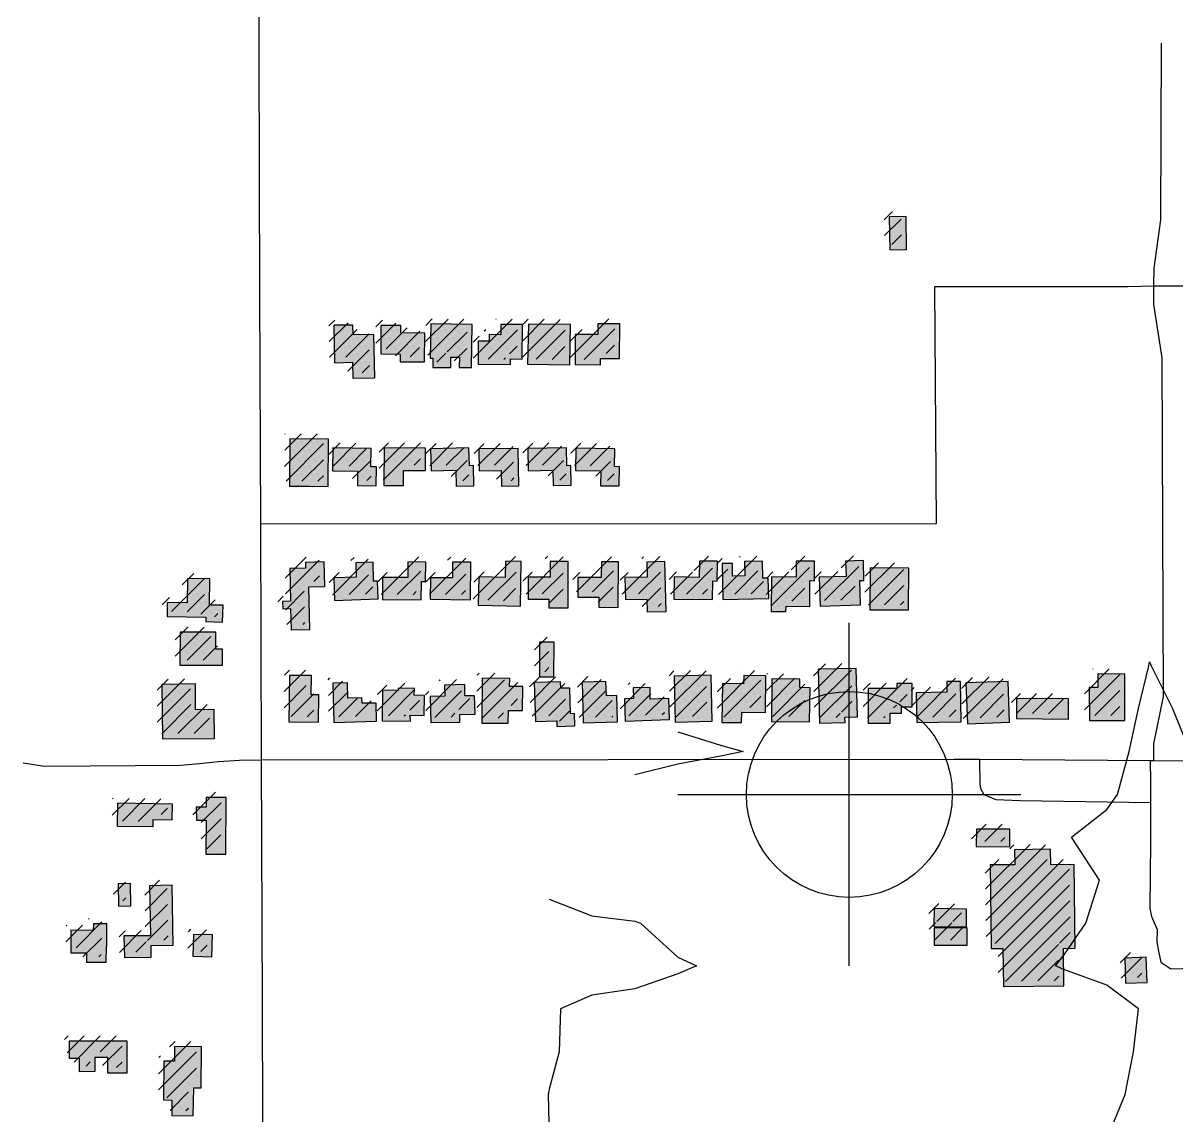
# Model space of a CAD drawing. Extents: x 6438959 to 7279357, y 1424492 to 2039161.
# Drawn here: x 6783679 to 6785293, y 1743933 to 1745462 of the extents above; entities that cross this region are included whole.
import ezdxf

# ---------------------------------------------------------------- set-up
doc = ezdxf.new("R2010")
doc.units = 21
for name, color, linetype in [('BUILDINGS', 9, 'Continuous'), ('CL_LOCAL', 4, 'Continuous'), ('CONTOUR_INDEX', 150, 'Continuous')]:
    doc.layers.add(name, color=color, linetype=linetype)

msp = doc.modelspace()

# ---------------------------------------------------------------- hatches: boundary and pattern name
at = {"layer": 'BUILDINGS_HATCH'}
for points in [[(6784914.2, 1745191.3), (6784890.5, 1745190.7), (6784891.5, 1745144.8), (6784914.9, 1745145)], [(6784248.7, 1744992.9), (6784252.5, 1744992.9), (6784252.3, 1744980.2), (6784277.5, 1744980), (6784277.6, 1744994.6), (6784289.6, 1744994.3), (6784289.2, 1744980.1), (6784306.5, 1744979.9), (6784307.4, 1745040.3), (6784249.4, 1745041)], [(6784451.6, 1745026.2), (6784451.4, 1744984), (6784486.8, 1744983.9), (6784486.8, 1744992.6), (6784513.4, 1744992.5), (6784513.9, 1745040.9), (6784483.2, 1745041), (6784483, 1745026.1)], [(6784169.9, 1745026.1), (6784140.9, 1745025.5), (6784140.5, 1745039.3), (6784113.8, 1745039.1), (6784114.9, 1744986.7), (6784140, 1744987.3), (6784140.2, 1744965.1), (6784171, 1744965.7)], [(6784179.5, 1744999.2), (6784206.7, 1744998.7), (6784206.8, 1744987.8), (6784240.5, 1744987.7), (6784241, 1745028.1), (6784207.4, 1745028.6), (6784207.6, 1745038.8), (6784179.7, 1745038.9)], [(6784360.9, 1744984), (6784361.1, 1744992), (6784377.2, 1744991.7), (6784377.7, 1745040.2), (6784347.6, 1745040.3), (6784347.4, 1745025.7), (6784331.3, 1745026), (6784331.1, 1745016.9), (6784315.8, 1745016.7), (6784315.5, 1744984.7)], [(6784384.9, 1744984.5), (6784443.8, 1744983.9), (6784444.8, 1745040), (6784385.9, 1745040.6)], [(6784106.4, 1744879.9), (6784052.2, 1744880.2), (6784051.8, 1744814), (6784079.4, 1744813.8), (6784079.4, 1744813.8), (6784106, 1744813.7)], [(6784166.2, 1744866.6), (6784112.6, 1744867.6), (6784112, 1744835.6), (6784147.1, 1744834.8), (6784147, 1744815.1), (6784173.1, 1744814.6), (6784173.4, 1744841.2), (6784165.8, 1744841.1)], [(6784242.1, 1744867.2), (6784184.1, 1744867.5), (6784183.9, 1744815), (6784211.4, 1744814.9), (6784211.3, 1744836), (6784242, 1744835.9)], [(6784302.7, 1744867.7), (6784249.1, 1744866.2), (6784249.9, 1744835.2), (6784284.5, 1744836.2), (6784285, 1744814), (6784309.6, 1744814.6), (6784309, 1744843), (6784303.5, 1744842.6)], [(6784317.3, 1744835.4), (6784347.8, 1744836), (6784348.2, 1744814.2), (6784372.5, 1744814.4), (6784371.5, 1744866.8), (6784316.8, 1744866)], [(6784439.2, 1744867.7), (6784385, 1744866.9), (6784385.5, 1744835.6), (6784420.1, 1744836.2), (6784420.6, 1744814.8), (6784445.7, 1744815.3), (6784445.2, 1744843), (6784439.7, 1744842.6)], [(6784487.2, 1744835.3), (6784487, 1744814.6), (6784512.8, 1744814.4), (6784513.2, 1744841), (6784506.5, 1744841.3), (6784506.8, 1744866.4), (6784452.4, 1744867.1), (6784452, 1744835.8)], [(6784079, 1744672.9), (6784101, 1744673.4), (6784100.1, 1744708), (6784074.4, 1744707.4), (6784074.4, 1744699.4), (6784052.5, 1744698.9), (6784053.4, 1744653), (6784042, 1744652.6), (6784042.4, 1744642.4), (6784053.2, 1744642.8), (6784054, 1744613), (6784080.4, 1744613.6)], [(6784169, 1744707.5), (6784144.7, 1744706.9), (6784145.1, 1744686.5), (6784113.8, 1744685.6), (6784114.6, 1744654.2), (6784175.8, 1744656.2), (6784175, 1744681), (6784169.5, 1744680.9)], [(6784242.5, 1744707.7), (6784217.3, 1744707.9), (6784217.2, 1744686), (6784182, 1744686.1), (6784182, 1744655.2), (6784236.2, 1744654.9), (6784236.3, 1744680.7), (6784242.1, 1744680.4)], [(6784305, 1744655.1), (6784305.4, 1744707.5), (6784280, 1744707.7), (6784279.6, 1744685.8), (6784249.1, 1744685.9), (6784248.8, 1744655.7)], [(6784316.7, 1744687.2), (6784315.9, 1744647.5), (6784374.8, 1744646.2), (6784376, 1744708.4), (6784354.1, 1744709), (6784353.7, 1744686.4)], [(6784385.6, 1744686.7), (6784385.5, 1744655.7), (6784414.5, 1744656), (6784414.6, 1744643.6), (6784441.6, 1744643.8), (6784441.6, 1744708.6), (6784416.4, 1744708.8), (6784416.3, 1744686.6)], [(6784455.3, 1744686.1), (6784454.9, 1744658.8), (6784484.5, 1744658.7), (6784484.6, 1744644.5), (6784511.6, 1744644.4), (6784511.9, 1744708.1), (6784488.2, 1744708.3), (6784487.8, 1744686)], [(6784520.9, 1744686), (6784521.7, 1744655.4), (6784551.6, 1744656), (6784552, 1744638.1), (6784578.7, 1744638.7), (6784576.9, 1744708.6), (6784551.8, 1744707.7), (6784552.2, 1744686.6)], [(6784589.4, 1744655.9), (6784643.6, 1744655.6), (6784643.9, 1744681.5), (6784650.1, 1744681.2), (6784650.5, 1744708.9), (6784625.3, 1744709), (6784624.9, 1744686.4), (6784589.7, 1744686.9)], [(6784656.9, 1744705.6), (6784657.9, 1744655.4), (6784722.1, 1744656.6), (6784721.2, 1744685.4), (6784713.9, 1744685.3), (6784713.4, 1744709), (6784688.2, 1744708.4), (6784688.7, 1744688.4), (6784671.7, 1744687.9), (6784671.6, 1744705.7)], [(6784725.4, 1744638.8), (6784746.2, 1744638.6), (6784746.5, 1744645.9), (6784779.6, 1744645.5), (6784779.8, 1744681.9), (6784786.3, 1744681.6), (6784786.4, 1744708.9), (6784760.6, 1744709), (6784760.5, 1744686.8), (6784725.9, 1744686.9)], [(6784854.6, 1744709.8), (6784829.7, 1744708.9), (6784830.5, 1744687.7), (6784792.7, 1744686.7), (6784793.9, 1744646.3), (6784850.4, 1744647.9), (6784849.5, 1744682.1), (6784855.4, 1744682.1)], [(6784864, 1744699.7), (6784863.6, 1744641), (6784917.8, 1744640.8), (6784918.2, 1744699.4)], [(6783939.8, 1744647.7), (6783940.4, 1744684.5), (6783909.1, 1744685), (6783908.5, 1744650.8), (6783880.9, 1744651.3), (6783880.8, 1744631.6), (6783935, 1744630.6), (6783934.7, 1744624.4), (6783958.2, 1744623.8), (6783958.9, 1744647.5)], [(6783958.2, 1744586), (6783948.8, 1744585.9), (6783948.9, 1744609.6), (6783899.1, 1744609.9), (6783898.6, 1744563.7), (6783958.1, 1744563.4)], [(6784401.4, 1744547.3), (6784421.6, 1744547.1), (6784421.8, 1744595.6), (6784401.5, 1744595.8)], [(6784844.4, 1744559), (6784791.4, 1744557.8), (6784793.2, 1744482.4), (6784828.9, 1744483.5), (6784828.8, 1744490.7), (6784846.1, 1744491.2)], [(6784092.9, 1744521.9), (6784082, 1744521.8), (6784082.4, 1744549.1), (6784051.6, 1744549.2), (6784051, 1744484.4), (6784092.6, 1744484)], [(6784378, 1744533.7), (6784359.6, 1744533.9), (6784359.8, 1744544.8), (6784321.1, 1744545.2), (6784320.7, 1744482.6), (6784357.9, 1744482.2), (6784358.1, 1744500), (6784377.7, 1744500.2)], [(6784462.8, 1744483), (6784510.8, 1744484.1), (6784509.6, 1744520.9), (6784495, 1744520.4), (6784494.5, 1744540.8), (6784461.2, 1744539.8)], [(6784643.2, 1744485.2), (6784641.5, 1744549.7), (6784589.7, 1744548.1), (6784591.4, 1744483.7)], [(6784687, 1744537.3), (6784657.4, 1744537.8), (6784656.7, 1744483.5), (6784684.2, 1744483.4), (6784684.4, 1744497.6), (6784717.8, 1744497.1), (6784718.2, 1744548.8), (6784687.2, 1744549.3)], [(6784726.5, 1744544.5), (6784725.8, 1744484.8), (6784779.1, 1744484.1), (6784779.9, 1744531.8), (6784765.8, 1744532.1), (6784765.7, 1744544.1)], [(6784991.5, 1744484.4), (6784990.4, 1744540.8), (6784971.4, 1744540.7), (6784971.5, 1744525.8), (6784928.4, 1744525), (6784929.1, 1744483.2)], [(6784998, 1744538.7), (6785000, 1744481.6), (6785058.8, 1744483.9), (6785056.9, 1744540.7)], [(6785170.6, 1744532.1), (6785170.7, 1744486.2), (6785220.2, 1744485.9), (6785220.2, 1744551.1), (6785182.5, 1744551.2), (6785182.6, 1744532.2)], [(6783874, 1744460.4), (6783946.9, 1744461), (6783946.6, 1744501.4), (6783920.5, 1744501.2), (6783920.2, 1744537.2), (6783873.4, 1744536.5)], [(6784173.4, 1744485), (6784172.9, 1744510.5), (6784153.3, 1744510.4), (6784152.9, 1744518), (6784133.3, 1744517.5), (6784132.8, 1744538.6), (6784112.6, 1744538.4), (6784113.7, 1744483.5)], [(6784181.8, 1744528.4), (6784181.3, 1744485.8), (6784220.9, 1744485.4), (6784220.8, 1744493.4), (6784240.4, 1744493.2), (6784240.8, 1744521.3), (6784226.4, 1744521.5), (6784226.6, 1744531), (6784203.8, 1744531.2), (6784203.8, 1744528.3)], [(6784290.3, 1744483.8), (6784290.2, 1744494.4), (6784311.3, 1744494.9), (6784310.8, 1744520.8), (6784297, 1744520.6), (6784296.9, 1744536.3), (6784268.5, 1744535.7), (6784268.9, 1744520), (6784248.7, 1744519.5), (6784249.6, 1744483.1)], [(6784431, 1744540.3), (6784394.1, 1744539.3), (6784395.7, 1744484.7), (6784425.6, 1744485.6), (6784425.9, 1744477.6), (6784451.1, 1744478.6), (6784450.4, 1744495.7), (6784445.1, 1744495.6), (6784444, 1744531.3), (6784431.4, 1744531.2)], [(6784556.1, 1744532.2), (6784532.4, 1744531.7), (6784533.1, 1744516.7), (6784520.5, 1744516.3), (6784521.4, 1744485), (6784583.4, 1744487.3), (6784582.6, 1744516.8), (6784556.5, 1744515.8)], [(6784861.3, 1744531.1), (6784861.1, 1744482.3), (6784891.9, 1744482.5), (6784891.8, 1744496.3), (6784907.9, 1744496.5), (6784907.8, 1744505.2), (6784922.7, 1744505.3), (6784922.8, 1744537.7), (6784901.4, 1744537.9), (6784901.4, 1744531)], [(6785141.7, 1744516.6), (6785068.8, 1744516.7), (6785068.7, 1744488.7), (6785141.7, 1744488.2)], [(6783811.2, 1744370.3), (6783810.8, 1744338.3), (6783860.9, 1744337.6), (6783861.1, 1744347.8), (6783887.8, 1744347.3), (6783888.2, 1744369.1)], [(6783935, 1744299.2), (6783962.9, 1744299.1), (6783963.1, 1744378.5), (6783935.3, 1744378.6), (6783935.4, 1744364.8), (6783921.3, 1744364.7), (6783921.5, 1744346.8), (6783935.2, 1744346.9)], [(6785059.5, 1744333.9), (6785012.6, 1744334.2), (6785012.5, 1744309.8), (6785059.4, 1744309.5)], [(6785135.1, 1744114.9), (6785134.3, 1744167.3), (6785151, 1744167.5), (6785149.5, 1744284.7), (6785116.7, 1744284.4), (6785116.2, 1744305.9), (6785066.1, 1744305.1), (6785066.3, 1744284.4), (6785031.7, 1744284.1), (6785033.3, 1744166.9), (6785049.7, 1744167), (6785050.4, 1744113.9)], [(6783829.3, 1744258), (6783812.1, 1744257.4), (6783812.6, 1744226.5), (6783829.9, 1744226.6)], [(6783887.6, 1744255.5), (6783856, 1744254.9), (6783857.2, 1744185), (6783820.3, 1744184.7), (6783820.8, 1744154.5), (6783858.3, 1744154.8), (6783858.2, 1744171.2), (6783888.9, 1744171.8)], [(6784998.8, 1744197.5), (6784998.9, 1744222.3), (6784953.5, 1744223), (6784953.1, 1744197.9)], [(6783745.8, 1744161.1), (6783768, 1744161), (6783767.8, 1744148.2), (6783795.4, 1744148.1), (6783795.8, 1744169.6), (6783796.1, 1744169.6), (6783796.4, 1744201.6), (6783777.7, 1744201.8), (6783777.4, 1744192.4), (6783746.1, 1744192.8)], [(6783917.5, 1744186.9), (6783916.6, 1744156.3), (6783943.2, 1744155.5), (6783944.2, 1744186.1)], [(6784999.9, 1744171.7), (6784999.7, 1744196.1), (6784953.4, 1744195.7), (6784953.6, 1744171.7)], [(6785250.1, 1744154.8), (6785220.3, 1744153.8), (6785221.4, 1744118.5), (6785251.3, 1744119.5)], [(6783824.7, 1744037.6), (6783743.8, 1744037.7), (6783743.7, 1744013.7), (6783757.5, 1744013.8), (6783757.4, 1743995.2), (6783779.9, 1743995.4), (6783780.1, 1744015), (6783797.3, 1744015.2), (6783797.2, 1743993.3), (6783824.8, 1743993.2)], [(6783875.9, 1744009.6), (6783875.4, 1743955.4), (6783887.2, 1743955.1), (6783887, 1743933.3), (6783917.2, 1743933.1), (6783917.8, 1743972.1), (6783928.3, 1743972.2), (6783928.7, 1744029.7), (6783890.9, 1744030.1), (6783890.8, 1744009.4)]]:
    msp.add_hatch(color=251, dxfattribs=at).paths.add_polyline_path(points)
at = {"layer": 'BUILDINGS_SHADOW'}
h = msp.add_hatch(dxfattribs=at)
h.set_pattern_fill('ANSI31', scale=5)
h.paths.add_polyline_path([(6784907.3, 1745198.5), (6784883.6, 1745197.9), (6784884.5, 1745152), (6784908, 1745152.2)])
h = msp.add_hatch(dxfattribs=at)
h.set_pattern_fill('ANSI31', scale=5)
h.paths.add_polyline_path([(6784162.9, 1745033.3), (6784134, 1745032.7), (6784133.6, 1745046.5), (6784106.9, 1745046.3), (6784107.9, 1744993.9), (6784133.1, 1744994.5), (6784133.3, 1744972.2), (6784164, 1744972.9)])
h = msp.add_hatch(dxfattribs=at)
h.set_pattern_fill('ANSI31', scale=5)
h.paths.add_polyline_path([(6784172.5, 1745006.4), (6784199.8, 1745005.9), (6784199.9, 1744995), (6784233.6, 1744994.9), (6784234.1, 1745035.3), (6784200.4, 1745035.8), (6784200.6, 1745046), (6784172.8, 1745046.1)])
h = msp.add_hatch(dxfattribs=at)
h.set_pattern_fill('ANSI31', scale=5)
h.paths.add_polyline_path([(6784241.7, 1745000.1), (6784245.5, 1745000.1), (6784245.3, 1744987.4), (6784270.5, 1744987.2), (6784270.7, 1745001.8), (6784282.7, 1745001.5), (6784282.2, 1744987.3), (6784299.5, 1744987.1), (6784300.5, 1745047.5), (6784242.5, 1745048.1)])
h = msp.add_hatch(dxfattribs=at)
h.set_pattern_fill('ANSI31', scale=5)
h.paths.add_polyline_path([(6784354, 1744991.2), (6784354.2, 1744999.2), (6784370.3, 1744998.9), (6784370.8, 1745047.4), (6784340.6, 1745047.5), (6784340.4, 1745032.9), (6784324.3, 1745033.2), (6784324.1, 1745024), (6784308.9, 1745023.9), (6784308.6, 1744991.9)])
h = msp.add_hatch(dxfattribs=at)
h.set_pattern_fill('ANSI31', scale=5)
h.paths.add_polyline_path([(6784378, 1744991.7), (6784436.8, 1744991.1), (6784437.9, 1745047.2), (6784379, 1745047.8)])
h = msp.add_hatch(dxfattribs=at)
h.set_pattern_fill('ANSI31', scale=5)
h.paths.add_polyline_path([(6784444.7, 1745033.4), (6784444.5, 1744991.2), (6784479.9, 1744991.1), (6784479.8, 1744999.8), (6784506.5, 1744999.7), (6784507, 1745048.1), (6784476.2, 1745048.2), (6784476, 1745033.3)])
h = msp.add_hatch(dxfattribs=at)
h.set_pattern_fill('ANSI31', scale=5)
h.paths.add_polyline_path([(6784099.4, 1744887.1), (6784045.2, 1744887.4), (6784044.9, 1744821.1), (6784072.4, 1744821), (6784072.4, 1744821), (6784099.1, 1744820.9)])
h = msp.add_hatch(dxfattribs=at)
h.set_pattern_fill('ANSI31', scale=5)
h.paths.add_polyline_path([(6784159.3, 1744873.8), (6784105.7, 1744874.8), (6784105, 1744842.8), (6784140.2, 1744841.9), (6784140.1, 1744822.3), (6784166.1, 1744821.8), (6784166.5, 1744848.4), (6784158.9, 1744848.3)])
h = msp.add_hatch(dxfattribs=at)
h.set_pattern_fill('ANSI31', scale=5)
h.paths.add_polyline_path([(6784235.1, 1744874.4), (6784177.1, 1744874.7), (6784177, 1744822.2), (6784204.5, 1744822.1), (6784204.3, 1744843.2), (6784235.1, 1744843.1)])
h = msp.add_hatch(dxfattribs=at)
h.set_pattern_fill('ANSI31', scale=5)
h.paths.add_polyline_path([(6784295.7, 1744874.9), (6784242.2, 1744873.4), (6784243, 1744842.4), (6784277.5, 1744843.4), (6784278, 1744821.2), (6784302.6, 1744821.8), (6784302.1, 1744850.2), (6784296.5, 1744849.8)])
h = msp.add_hatch(dxfattribs=at)
h.set_pattern_fill('ANSI31', scale=5)
h.paths.add_polyline_path([(6784310.4, 1744842.6), (6784340.8, 1744843.2), (6784341.3, 1744821.4), (6784365.6, 1744821.6), (6784364.6, 1744874), (6784309.8, 1744873.2)])
h = msp.add_hatch(dxfattribs=at)
h.set_pattern_fill('ANSI31', scale=5)
h.paths.add_polyline_path([(6784432.2, 1744874.9), (6784378, 1744874.1), (6784378.6, 1744842.8), (6784413.1, 1744843.4), (6784413.6, 1744822), (6784438.8, 1744822.5), (6784438.3, 1744850.2), (6784432.7, 1744849.8)])
h = msp.add_hatch(dxfattribs=at)
h.set_pattern_fill('ANSI31', scale=5)
h.paths.add_polyline_path([(6784480.2, 1744842.5), (6784480.1, 1744821.8), (6784505.9, 1744821.6), (6784506.2, 1744848.2), (6784499.5, 1744848.5), (6784499.9, 1744873.6), (6784445.4, 1744874.3), (6784445.1, 1744843)])
h = msp.add_hatch(dxfattribs=at)
h.set_pattern_fill('ANSI31', scale=5)
h.paths.add_polyline_path([(6784072.1, 1744680.1), (6784094.1, 1744680.6), (6784093.2, 1744715.2), (6784067.4, 1744714.6), (6784067.5, 1744706.6), (6784045.5, 1744706.1), (6784046.5, 1744660.2), (6784035.1, 1744659.8), (6784035.4, 1744649.6), (6784046.3, 1744650), (6784047.1, 1744620.2), (6784073.5, 1744620.7)])
h = msp.add_hatch(dxfattribs=at)
h.set_pattern_fill('ANSI31', scale=5)
h.paths.add_polyline_path([(6784162, 1744714.7), (6784137.7, 1744714.1), (6784138.2, 1744693.7), (6784106.8, 1744692.8), (6784107.7, 1744661.4), (6784168.9, 1744663.4), (6784168.1, 1744688.2), (6784162.5, 1744688.1)])
h = msp.add_hatch(dxfattribs=at)
h.set_pattern_fill('ANSI31', scale=5)
h.paths.add_polyline_path([(6784235.5, 1744714.9), (6784210.3, 1744715.1), (6784210.2, 1744693.2), (6784175.1, 1744693.3), (6784175, 1744662.4), (6784229.2, 1744662.1), (6784229.3, 1744687.9), (6784235.2, 1744687.6)])
h = msp.add_hatch(dxfattribs=at)
h.set_pattern_fill('ANSI31', scale=5)
h.paths.add_polyline_path([(6784298.1, 1744662.3), (6784298.5, 1744714.7), (6784273, 1744714.9), (6784272.6, 1744693), (6784242.2, 1744693.1), (6784241.8, 1744662.9)])
h = msp.add_hatch(dxfattribs=at)
h.set_pattern_fill('ANSI31', scale=5)
h.paths.add_polyline_path([(6784309.8, 1744694.4), (6784308.9, 1744654.7), (6784367.8, 1744653.4), (6784369.1, 1744715.6), (6784347.1, 1744716.2), (6784346.7, 1744693.6)])
h = msp.add_hatch(dxfattribs=at)
h.set_pattern_fill('ANSI31', scale=5)
h.paths.add_polyline_path([(6784378.6, 1744693.9), (6784378.6, 1744662.9), (6784407.6, 1744663.2), (6784407.7, 1744650.8), (6784434.6, 1744651), (6784434.7, 1744715.8), (6784409.5, 1744716), (6784409.4, 1744693.8)])
h = msp.add_hatch(dxfattribs=at)
h.set_pattern_fill('ANSI31', scale=5)
h.paths.add_polyline_path([(6784448.3, 1744693.3), (6784448, 1744666), (6784477.6, 1744665.9), (6784477.7, 1744651.7), (6784504.6, 1744651.6), (6784505, 1744715.3), (6784481.3, 1744715.5), (6784480.9, 1744693.2)])
h = msp.add_hatch(dxfattribs=at)
h.set_pattern_fill('ANSI31', scale=5)
h.paths.add_polyline_path([(6784514, 1744693.1), (6784514.8, 1744662.6), (6784544.7, 1744663.2), (6784545.1, 1744645.3), (6784571.7, 1744645.9), (6784570, 1744715.8), (6784544.8, 1744714.9), (6784545.3, 1744693.8)])
h = msp.add_hatch(dxfattribs=at)
h.set_pattern_fill('ANSI31', scale=5)
h.paths.add_polyline_path([(6784582.4, 1744663.1), (6784636.6, 1744662.8), (6784637, 1744688.7), (6784643.2, 1744688.4), (6784643.5, 1744716), (6784618.3, 1744716.2), (6784617.9, 1744693.6), (6784582.8, 1744694.1)])
h = msp.add_hatch(dxfattribs=at)
h.set_pattern_fill('ANSI31', scale=5)
h.paths.add_polyline_path([(6784650, 1744712.8), (6784651, 1744662.6), (6784715.1, 1744663.8), (6784714.3, 1744692.6), (6784707, 1744692.5), (6784706.5, 1744716.2), (6784681.3, 1744715.6), (6784681.8, 1744695.6), (6784664.8, 1744695.1), (6784664.6, 1744712.9)])
h = msp.add_hatch(dxfattribs=at)
h.set_pattern_fill('ANSI31', scale=5)
h.paths.add_polyline_path([(6784718.5, 1744646), (6784739.3, 1744645.8), (6784739.5, 1744653.1), (6784772.6, 1744652.6), (6784772.9, 1744689.1), (6784779.3, 1744688.8), (6784779.4, 1744716.1), (6784753.6, 1744716.2), (6784753.5, 1744694), (6784719, 1744694.1)])
h = msp.add_hatch(dxfattribs=at)
h.set_pattern_fill('ANSI31', scale=5)
h.paths.add_polyline_path([(6784847.6, 1744717), (6784822.8, 1744716), (6784823.5, 1744694.9), (6784785.7, 1744693.9), (6784787, 1744653.5), (6784843.5, 1744655), (6784842.6, 1744689.3), (6784848.5, 1744689.3)])
h = msp.add_hatch(dxfattribs=at)
h.set_pattern_fill('ANSI31', scale=5)
h.paths.add_polyline_path([(6784857.1, 1744706.9), (6784856.7, 1744648.2), (6784910.9, 1744647.9), (6784911.3, 1744706.6)])
h = msp.add_hatch(dxfattribs=at)
h.set_pattern_fill('ANSI31', scale=5)
h.paths.add_polyline_path([(6783932.9, 1744654.9), (6783933.5, 1744691.7), (6783902.1, 1744692.2), (6783901.5, 1744658), (6783874, 1744658.5), (6783873.8, 1744638.8), (6783928, 1744637.8), (6783927.8, 1744631.6), (6783951.2, 1744631), (6783951.9, 1744654.7)])
h = msp.add_hatch(dxfattribs=at)
h.set_pattern_fill('ANSI31', scale=5)
h.paths.add_polyline_path([(6783951.2, 1744593.2), (6783941.9, 1744593.1), (6783942, 1744616.8), (6783892.2, 1744617.1), (6783891.7, 1744570.8), (6783951.1, 1744570.6)])
h = msp.add_hatch(dxfattribs=at)
h.set_pattern_fill('ANSI31', scale=5)
h.paths.add_polyline_path([(6784394.4, 1744554.5), (6784414.6, 1744554.3), (6784414.8, 1744602.8), (6784394.6, 1744603)])
h = msp.add_hatch(dxfattribs=at)
h.set_pattern_fill('ANSI31', scale=5)
h.paths.add_polyline_path([(6784636.3, 1744492.4), (6784634.6, 1744556.9), (6784582.7, 1744555.3), (6784584.4, 1744490.9)])
h = msp.add_hatch(dxfattribs=at)
h.set_pattern_fill('ANSI31', scale=5)
h.paths.add_polyline_path([(6784837.5, 1744566.2), (6784784.5, 1744565), (6784786.2, 1744489.6), (6784822, 1744490.7), (6784821.9, 1744497.9), (6784839.2, 1744498.4)])
h = msp.add_hatch(dxfattribs=at)
h.set_pattern_fill('ANSI31', scale=5)
h.paths.add_polyline_path([(6785163.7, 1744539.3), (6785163.7, 1744493.4), (6785213.2, 1744493.1), (6785213.3, 1744558.3), (6785175.5, 1744558.3), (6785175.7, 1744539.4)])
h = msp.add_hatch(dxfattribs=at)
h.set_pattern_fill('ANSI31', scale=5)
h.paths.add_polyline_path([(6783867, 1744467.6), (6783940, 1744468.2), (6783939.6, 1744508.6), (6783913.6, 1744508.4), (6783913.3, 1744544.4), (6783866.4, 1744543.7)])
h = msp.add_hatch(dxfattribs=at)
h.set_pattern_fill('ANSI31', scale=5)
h.paths.add_polyline_path([(6784085.9, 1744529.1), (6784075.1, 1744529), (6784075.4, 1744556.3), (6784044.7, 1744556.4), (6784044, 1744491.6), (6784085.6, 1744491.2)])
h = msp.add_hatch(dxfattribs=at)
h.set_pattern_fill('ANSI31', scale=5)
h.paths.add_polyline_path([(6784166.5, 1744492.2), (6784166, 1744517.7), (6784146.3, 1744517.6), (6784146, 1744525.2), (6784126.4, 1744524.7), (6784125.9, 1744545.8), (6784105.7, 1744545.6), (6784106.7, 1744490.7)])
h = msp.add_hatch(dxfattribs=at)
h.set_pattern_fill('ANSI31', scale=5)
h.paths.add_polyline_path([(6784283.3, 1744491), (6784283.2, 1744501.6), (6784304.3, 1744502.1), (6784303.8, 1744527.9), (6784290.1, 1744527.8), (6784289.9, 1744543.5), (6784261.5, 1744542.9), (6784262, 1744527.2), (6784241.7, 1744526.7), (6784242.6, 1744490.3)])
h = msp.add_hatch(dxfattribs=at)
h.set_pattern_fill('ANSI31', scale=5)
h.paths.add_polyline_path([(6784371.1, 1744540.9), (6784352.6, 1744541.1), (6784352.8, 1744552), (6784314.2, 1744552.4), (6784313.8, 1744489.8), (6784351, 1744489.4), (6784351.2, 1744507.2), (6784370.8, 1744507.4)])
h = msp.add_hatch(dxfattribs=at)
h.set_pattern_fill('ANSI31', scale=5)
h.paths.add_polyline_path([(6784424, 1744547.5), (6784387.2, 1744546.5), (6784388.8, 1744491.9), (6784418.6, 1744492.8), (6784419, 1744484.8), (6784444.2, 1744485.8), (6784443.4, 1744502.9), (6784438.2, 1744502.8), (6784437, 1744538.5), (6784424.4, 1744538.4)])
h = msp.add_hatch(dxfattribs=at)
h.set_pattern_fill('ANSI31', scale=5)
h.paths.add_polyline_path([(6784455.9, 1744490.2), (6784503.9, 1744491.3), (6784502.7, 1744528.1), (6784488.1, 1744527.6), (6784487.6, 1744548), (6784454.2, 1744547)])
h = msp.add_hatch(dxfattribs=at)
h.set_pattern_fill('ANSI31', scale=5)
h.paths.add_polyline_path([(6784680.1, 1744544.5), (6784650.5, 1744545), (6784649.7, 1744490.7), (6784677.3, 1744490.6), (6784677.5, 1744504.8), (6784710.8, 1744504.3), (6784711.3, 1744556), (6784680.3, 1744556.5)])
h = msp.add_hatch(dxfattribs=at)
h.set_pattern_fill('ANSI31', scale=5)
h.paths.add_polyline_path([(6784719.5, 1744551.7), (6784718.9, 1744492), (6784772.2, 1744491.3), (6784772.9, 1744539), (6784758.9, 1744539.3), (6784758.8, 1744551.3)])
h = msp.add_hatch(dxfattribs=at)
h.set_pattern_fill('ANSI31', scale=5)
h.paths.add_polyline_path([(6784854.4, 1744538.3), (6784854.2, 1744489.5), (6784884.9, 1744489.7), (6784884.8, 1744503.5), (6784900.9, 1744503.7), (6784900.9, 1744512.4), (6784915.8, 1744512.5), (6784915.8, 1744544.9), (6784894.4, 1744545.1), (6784894.5, 1744538.2)])
h = msp.add_hatch(dxfattribs=at)
h.set_pattern_fill('ANSI31', scale=5)
h.paths.add_polyline_path([(6784984.5, 1744491.6), (6784983.5, 1744548), (6784964.4, 1744547.9), (6784964.5, 1744533), (6784921.5, 1744532.2), (6784922.1, 1744490.4)])
h = msp.add_hatch(dxfattribs=at)
h.set_pattern_fill('ANSI31', scale=5)
h.paths.add_polyline_path([(6784991.1, 1744545.9), (6784993, 1744488.8), (6785051.9, 1744491.1), (6785049.9, 1744547.9)])
h = msp.add_hatch(dxfattribs=at)
h.set_pattern_fill('ANSI31', scale=5)
h.paths.add_polyline_path([(6784174.9, 1744535.6), (6784174.4, 1744493), (6784213.9, 1744492.6), (6784213.8, 1744500.6), (6784233.5, 1744500.4), (6784233.8, 1744528.5), (6784219.5, 1744528.7), (6784219.7, 1744538.2), (6784196.8, 1744538.4), (6784196.9, 1744535.5)])
h = msp.add_hatch(dxfattribs=at)
h.set_pattern_fill('ANSI31', scale=5)
h.paths.add_polyline_path([(6784549.2, 1744539.4), (6784525.5, 1744538.9), (6784526.2, 1744523.9), (6784513.6, 1744523.5), (6784514.4, 1744492.2), (6784576.5, 1744494.5), (6784575.7, 1744524), (6784549.6, 1744523)])
h = msp.add_hatch(dxfattribs=at)
h.set_pattern_fill('ANSI31', scale=5)
h.paths.add_polyline_path([(6785134.8, 1744523.8), (6785061.9, 1744523.9), (6785061.8, 1744495.9), (6785134.7, 1744495.4)])
h = msp.add_hatch(dxfattribs=at)
h.set_pattern_fill('ANSI31', scale=5)
h.paths.add_polyline_path([(6783928.1, 1744306.4), (6783955.9, 1744306.3), (6783956.2, 1744385.7), (6783928.3, 1744385.8), (6783928.4, 1744372), (6783914.4, 1744371.9), (6783914.5, 1744354), (6783928.3, 1744354.1)])
h = msp.add_hatch(dxfattribs=at)
h.set_pattern_fill('ANSI31', scale=5)
h.paths.add_polyline_path([(6783804.2, 1744377.5), (6783803.9, 1744345.5), (6783854, 1744344.8), (6783854.2, 1744355), (6783880.8, 1744354.5), (6783881.2, 1744376.3)])
h = msp.add_hatch(dxfattribs=at)
h.set_pattern_fill('ANSI31', scale=5)
h.paths.add_polyline_path([(6785052.5, 1744341.1), (6785005.6, 1744341.4), (6785005.6, 1744317), (6785052.4, 1744316.7)])
h = msp.add_hatch(dxfattribs=at)
h.set_pattern_fill('ANSI31', scale=5)
h.paths.add_polyline_path([(6785128.1, 1744122.1), (6785127.4, 1744174.5), (6785144.1, 1744174.7), (6785142.5, 1744291.9), (6785109.7, 1744291.6), (6785109.3, 1744313.1), (6785059.2, 1744312.3), (6785059.4, 1744291.6), (6785024.8, 1744291.3), (6785026.3, 1744174.1), (6785042.7, 1744174.2), (6785043.5, 1744121)])
h = msp.add_hatch(dxfattribs=at)
h.set_pattern_fill('ANSI31', scale=5)
h.paths.add_polyline_path([(6783822.4, 1744265.1), (6783805.1, 1744264.6), (6783805.7, 1744233.7), (6783822.9, 1744233.8)])
h = msp.add_hatch(dxfattribs=at)
h.set_pattern_fill('ANSI31', scale=5)
h.paths.add_polyline_path([(6783880.7, 1744262.7), (6783849.1, 1744262.1), (6783850.2, 1744192.2), (6783813.3, 1744191.9), (6783813.9, 1744161.7), (6783851.4, 1744162), (6783851.2, 1744178.4), (6783882, 1744179)])
h = msp.add_hatch(dxfattribs=at)
h.set_pattern_fill('ANSI31', scale=5)
h.paths.add_polyline_path([(6784991.8, 1744204.7), (6784991.9, 1744229.5), (6784946.5, 1744230.2), (6784946.1, 1744205.1)])
h = msp.add_hatch(dxfattribs=at)
h.set_pattern_fill('ANSI31', scale=5)
h.paths.add_polyline_path([(6783738.8, 1744168.3), (6783761.1, 1744168.2), (6783760.9, 1744155.4), (6783788.4, 1744155.3), (6783788.8, 1744176.8), (6783789.1, 1744176.8), (6783789.5, 1744208.8), (6783770.7, 1744209), (6783770.5, 1744199.5), (6783739.2, 1744200)])
h = msp.add_hatch(dxfattribs=at)
h.set_pattern_fill('ANSI31', scale=5)
h.paths.add_polyline_path([(6784992.9, 1744178.9), (6784992.7, 1744203.3), (6784946.4, 1744202.9), (6784946.6, 1744178.9)])
h = msp.add_hatch(dxfattribs=at)
h.set_pattern_fill('ANSI31', scale=5)
h.paths.add_polyline_path([(6783910.5, 1744194.1), (6783909.6, 1744163.5), (6783936.3, 1744162.7), (6783937.2, 1744193.3)])
h = msp.add_hatch(dxfattribs=at)
h.set_pattern_fill('ANSI31', scale=5)
h.paths.add_polyline_path([(6785243.2, 1744162), (6785213.3, 1744161), (6785214.5, 1744125.7), (6785244.3, 1744126.7)])
h = msp.add_hatch(dxfattribs=at)
h.set_pattern_fill('ANSI31', scale=5)
h.paths.add_polyline_path([(6783817.7, 1744044.8), (6783736.9, 1744044.9), (6783736.8, 1744020.9), (6783750.6, 1744021), (6783750.4, 1744002.4), (6783773, 1744002.6), (6783773.1, 1744022.2), (6783790.4, 1744022.4), (6783790.3, 1744000.5), (6783817.8, 1744000.4)])
h = msp.add_hatch(dxfattribs=at)
h.set_pattern_fill('ANSI31', scale=5)
h.paths.add_polyline_path([(6783868.9, 1744016.8), (6783868.5, 1743962.6), (6783880.2, 1743962.3), (6783880.1, 1743940.5), (6783910.3, 1743940.3), (6783910.8, 1743979.3), (6783921.4, 1743979.4), (6783921.8, 1744036.9), (6783884, 1744037.3), (6783883.9, 1744016.6)])

# ---------------------------------------------------------------- linework, layer by layer
at = {"layer": 'BUILDINGS'}
for points in [[(6784914.2, 1745191.3), (6784890.5, 1745190.7), (6784891.5, 1745144.8), (6784914.9, 1745145), (6784914.2, 1745191.3)], [(6784248.7, 1744992.9), (6784252.5, 1744992.9), (6784252.3, 1744980.2), (6784277.5, 1744980), (6784277.6, 1744994.6), (6784289.6, 1744994.3), (6784289.2, 1744980.1), (6784306.5, 1744979.9), (6784307.4, 1745040.3), (6784249.4, 1745041), (6784248.7, 1744992.9)], [(6784451.6, 1745026.2), (6784451.4, 1744984), (6784486.8, 1744983.9), (6784486.8, 1744992.6), (6784513.4, 1744992.5), (6784513.9, 1745040.9), (6784483.2, 1745041), (6784483, 1745026.1), (6784451.6, 1745026.2)], [(6784169.9, 1745026.1), (6784140.9, 1745025.5), (6784140.5, 1745039.3), (6784113.8, 1745039.1), (6784114.9, 1744986.7), (6784140, 1744987.3), (6784140.2, 1744965.1), (6784171, 1744965.7), (6784169.9, 1745026.1)], [(6784179.5, 1744999.2), (6784206.7, 1744998.7), (6784206.8, 1744987.8), (6784240.5, 1744987.7), (6784241, 1745028.1), (6784207.4, 1745028.6), (6784207.6, 1745038.8), (6784179.7, 1745038.9), (6784179.5, 1744999.2)], [(6784360.9, 1744984), (6784361.1, 1744992), (6784377.2, 1744991.7), (6784377.7, 1745040.2), (6784347.6, 1745040.3), (6784347.4, 1745025.7), (6784331.3, 1745026), (6784331.1, 1745016.9), (6784315.8, 1745016.7), (6784315.5, 1744984.7), (6784360.9, 1744984)], [(6784384.9, 1744984.5), (6784443.8, 1744983.9), (6784444.8, 1745040), (6784385.9, 1745040.6), (6784384.9, 1744984.5)], [(6784106.4, 1744879.9), (6784052.2, 1744880.2), (6784051.8, 1744814), (6784079.4, 1744813.8), (6784079.4, 1744813.8), (6784106, 1744813.7), (6784106.4, 1744879.9)], [(6784166.2, 1744866.6), (6784112.6, 1744867.6), (6784112, 1744835.6), (6784147.1, 1744834.8), (6784147, 1744815.1), (6784173.1, 1744814.6), (6784173.4, 1744841.2), (6784165.8, 1744841.1), (6784166.2, 1744866.6)], [(6784242.1, 1744867.2), (6784184.1, 1744867.5), (6784183.9, 1744815), (6784211.4, 1744814.9), (6784211.3, 1744836), (6784242, 1744835.9), (6784242.1, 1744867.2)], [(6784302.7, 1744867.7), (6784249.1, 1744866.2), (6784249.9, 1744835.2), (6784284.5, 1744836.2), (6784285, 1744814), (6784309.6, 1744814.6), (6784309, 1744843), (6784303.5, 1744842.6), (6784302.7, 1744867.7)], [(6784317.3, 1744835.4), (6784347.8, 1744836), (6784348.2, 1744814.2), (6784372.5, 1744814.4), (6784371.5, 1744866.8), (6784316.8, 1744866), (6784317.3, 1744835.4)], [(6784439.2, 1744867.7), (6784385, 1744866.9), (6784385.5, 1744835.6), (6784420.1, 1744836.2), (6784420.6, 1744814.8), (6784445.7, 1744815.3), (6784445.2, 1744843), (6784439.7, 1744842.6), (6784439.2, 1744867.7)], [(6784487.2, 1744835.3), (6784487, 1744814.6), (6784512.8, 1744814.4), (6784513.2, 1744841), (6784506.5, 1744841.3), (6784506.8, 1744866.4), (6784452.4, 1744867.1), (6784452, 1744835.8), (6784487.2, 1744835.3)], [(6784079, 1744672.9), (6784101, 1744673.4), (6784100.1, 1744708), (6784074.4, 1744707.4), (6784074.4, 1744699.4), (6784052.5, 1744698.9), (6784053.4, 1744653), (6784042, 1744652.6), (6784042.4, 1744642.4), (6784053.2, 1744642.8), (6784054, 1744613), (6784080.4, 1744613.6), (6784079, 1744672.9)], [(6784169, 1744707.5), (6784144.7, 1744706.9), (6784145.1, 1744686.5), (6784113.8, 1744685.6), (6784114.6, 1744654.2), (6784175.8, 1744656.2), (6784175, 1744681), (6784169.5, 1744680.9), (6784169, 1744707.5)], [(6784242.5, 1744707.7), (6784217.3, 1744707.9), (6784217.2, 1744686), (6784182, 1744686.1), (6784182, 1744655.2), (6784236.2, 1744654.9), (6784236.3, 1744680.7), (6784242.1, 1744680.4), (6784242.5, 1744707.7)], [(6784305, 1744655.1), (6784305.4, 1744707.5), (6784280, 1744707.7), (6784279.6, 1744685.8), (6784249.1, 1744685.9), (6784248.8, 1744655.7), (6784305, 1744655.1)], [(6784316.7, 1744687.2), (6784315.9, 1744647.5), (6784374.8, 1744646.2), (6784376, 1744708.4), (6784354.1, 1744709), (6784353.7, 1744686.4), (6784316.7, 1744687.2)], [(6784385.6, 1744686.7), (6784385.5, 1744655.7), (6784414.5, 1744656), (6784414.6, 1744643.6), (6784441.6, 1744643.8), (6784441.6, 1744708.6), (6784416.4, 1744708.8), (6784416.3, 1744686.6), (6784385.6, 1744686.7)], [(6784455.3, 1744686.1), (6784454.9, 1744658.8), (6784484.5, 1744658.7), (6784484.6, 1744644.5), (6784511.6, 1744644.4), (6784511.9, 1744708.1), (6784488.2, 1744708.3), (6784487.8, 1744686), (6784455.3, 1744686.1)], [(6784520.9, 1744686), (6784521.7, 1744655.4), (6784551.6, 1744656), (6784552, 1744638.1), (6784578.7, 1744638.7), (6784576.9, 1744708.6), (6784551.8, 1744707.7), (6784552.2, 1744686.6), (6784520.9, 1744686)], [(6784589.4, 1744655.9), (6784643.6, 1744655.6), (6784643.9, 1744681.5), (6784650.1, 1744681.2), (6784650.5, 1744708.9), (6784625.3, 1744709), (6784624.9, 1744686.4), (6784589.7, 1744686.9), (6784589.4, 1744655.9)], [(6784656.9, 1744705.6), (6784657.9, 1744655.4), (6784722.1, 1744656.6), (6784721.2, 1744685.4), (6784713.9, 1744685.3), (6784713.4, 1744709), (6784688.2, 1744708.4), (6784688.7, 1744688.4), (6784671.7, 1744687.9), (6784671.6, 1744705.7), (6784656.9, 1744705.6)], [(6784725.4, 1744638.8), (6784746.2, 1744638.6), (6784746.5, 1744645.9), (6784779.6, 1744645.5), (6784779.8, 1744681.9), (6784786.3, 1744681.6), (6784786.4, 1744708.9), (6784760.6, 1744709), (6784760.5, 1744686.8), (6784725.9, 1744686.9), (6784725.4, 1744638.8)], [(6784854.6, 1744709.8), (6784829.7, 1744708.9), (6784830.5, 1744687.7), (6784792.7, 1744686.7), (6784793.9, 1744646.3), (6784850.4, 1744647.9), (6784849.5, 1744682.1), (6784855.4, 1744682.1), (6784854.6, 1744709.8)], [(6784864, 1744699.7), (6784863.6, 1744641), (6784917.8, 1744640.8), (6784918.2, 1744699.4), (6784864, 1744699.7)], [(6783939.8, 1744647.7), (6783940.4, 1744684.5), (6783909.1, 1744685), (6783908.5, 1744650.8), (6783880.9, 1744651.3), (6783880.8, 1744631.6), (6783935, 1744630.6), (6783934.7, 1744624.4), (6783958.2, 1744623.8), (6783958.9, 1744647.5), (6783939.8, 1744647.7)], [(6783958.2, 1744586), (6783948.8, 1744585.9), (6783948.9, 1744609.6), (6783899.1, 1744609.9), (6783898.6, 1744563.7), (6783958.1, 1744563.4), (6783958.2, 1744586)], [(6784401.4, 1744547.3), (6784421.6, 1744547.1), (6784421.8, 1744595.6), (6784401.5, 1744595.8), (6784401.4, 1744547.3)], [(6784844.4, 1744559), (6784791.4, 1744557.8), (6784793.2, 1744482.4), (6784828.9, 1744483.5), (6784828.8, 1744490.7), (6784846.1, 1744491.2), (6784844.4, 1744559)], [(6784092.9, 1744521.9), (6784082, 1744521.8), (6784082.4, 1744549.1), (6784051.6, 1744549.2), (6784051, 1744484.4), (6784092.6, 1744484), (6784092.9, 1744521.9)], [(6784378, 1744533.7), (6784359.6, 1744533.9), (6784359.8, 1744544.8), (6784321.1, 1744545.2), (6784320.7, 1744482.6), (6784357.9, 1744482.2), (6784358.1, 1744500), (6784377.7, 1744500.2), (6784378, 1744533.7)], [(6784462.8, 1744483), (6784510.8, 1744484.1), (6784509.6, 1744520.9), (6784495, 1744520.4), (6784494.5, 1744540.8), (6784461.2, 1744539.8), (6784462.8, 1744483)], [(6784643.2, 1744485.2), (6784641.5, 1744549.7), (6784589.7, 1744548.1), (6784591.4, 1744483.7), (6784643.2, 1744485.2)], [(6784687, 1744537.3), (6784657.4, 1744537.8), (6784656.7, 1744483.5), (6784684.2, 1744483.4), (6784684.4, 1744497.6), (6784717.8, 1744497.1), (6784718.2, 1744548.8), (6784687.2, 1744549.3), (6784687, 1744537.3)], [(6784726.5, 1744544.5), (6784725.8, 1744484.8), (6784779.1, 1744484.1), (6784779.9, 1744531.8), (6784765.8, 1744532.1), (6784765.7, 1744544.1), (6784726.5, 1744544.5)], [(6784991.5, 1744484.4), (6784990.4, 1744540.8), (6784971.4, 1744540.7), (6784971.5, 1744525.8), (6784928.4, 1744525), (6784929.1, 1744483.2), (6784991.5, 1744484.4)], [(6784998, 1744538.7), (6785000, 1744481.6), (6785058.8, 1744483.9), (6785056.9, 1744540.7), (6784998, 1744538.7)], [(6785170.6, 1744532.1), (6785170.7, 1744486.2), (6785220.2, 1744485.9), (6785220.2, 1744551.1), (6785182.5, 1744551.2), (6785182.6, 1744532.2), (6785170.6, 1744532.1)], [(6783874, 1744460.4), (6783946.9, 1744461), (6783946.6, 1744501.4), (6783920.5, 1744501.2), (6783920.2, 1744537.2), (6783873.4, 1744536.5), (6783874, 1744460.4)], [(6784173.4, 1744485), (6784172.9, 1744510.5), (6784153.3, 1744510.4), (6784152.9, 1744518), (6784133.3, 1744517.5), (6784132.8, 1744538.6), (6784112.6, 1744538.4), (6784113.7, 1744483.5), (6784173.4, 1744485)], [(6784181.8, 1744528.4), (6784181.3, 1744485.8), (6784220.9, 1744485.4), (6784220.8, 1744493.4), (6784240.4, 1744493.2), (6784240.8, 1744521.3), (6784226.4, 1744521.5), (6784226.6, 1744531), (6784203.8, 1744531.2), (6784203.8, 1744528.3), (6784181.8, 1744528.4)], [(6784290.3, 1744483.8), (6784290.2, 1744494.4), (6784311.3, 1744494.9), (6784310.8, 1744520.8), (6784297, 1744520.6), (6784296.9, 1744536.3), (6784268.5, 1744535.7), (6784268.9, 1744520), (6784248.7, 1744519.5), (6784249.6, 1744483.1), (6784290.3, 1744483.8)], [(6784431, 1744540.3), (6784394.1, 1744539.3), (6784395.7, 1744484.7), (6784425.6, 1744485.6), (6784425.9, 1744477.6), (6784451.1, 1744478.6), (6784450.4, 1744495.7), (6784445.1, 1744495.6), (6784444, 1744531.3), (6784431.4, 1744531.2), (6784431, 1744540.3)], [(6784556.1, 1744532.2), (6784532.4, 1744531.7), (6784533.1, 1744516.7), (6784520.5, 1744516.3), (6784521.4, 1744485), (6784583.4, 1744487.3), (6784582.6, 1744516.8), (6784556.5, 1744515.8), (6784556.1, 1744532.2)], [(6784861.3, 1744531.1), (6784861.1, 1744482.3), (6784891.9, 1744482.5), (6784891.8, 1744496.3), (6784907.9, 1744496.5), (6784907.8, 1744505.2), (6784922.7, 1744505.3), (6784922.8, 1744537.7), (6784901.4, 1744537.9), (6784901.4, 1744531), (6784861.3, 1744531.1)], [(6785141.7, 1744516.6), (6785068.8, 1744516.7), (6785068.7, 1744488.7), (6785141.7, 1744488.2), (6785141.7, 1744516.6)], [(6783811.2, 1744370.3), (6783810.8, 1744338.3), (6783860.9, 1744337.6), (6783861.1, 1744347.8), (6783887.8, 1744347.3), (6783888.2, 1744369.1), (6783811.2, 1744370.3)], [(6783935, 1744299.2), (6783962.9, 1744299.1), (6783963.1, 1744378.5), (6783935.3, 1744378.6), (6783935.4, 1744364.8), (6783921.3, 1744364.7), (6783921.5, 1744346.8), (6783935.2, 1744346.9), (6783935, 1744299.2)], [(6785059.5, 1744333.9), (6785012.6, 1744334.2), (6785012.5, 1744309.8), (6785059.4, 1744309.5), (6785059.5, 1744333.9)], [(6785135.1, 1744114.9), (6785134.3, 1744167.3), (6785151, 1744167.5), (6785149.5, 1744284.7), (6785116.7, 1744284.4), (6785116.2, 1744305.9), (6785066.1, 1744305.1), (6785066.3, 1744284.4), (6785031.7, 1744284.1), (6785033.3, 1744166.9), (6785049.7, 1744167), (6785050.4, 1744113.9), (6785135.1, 1744114.9)], [(6783829.3, 1744258), (6783812.1, 1744257.4), (6783812.6, 1744226.5), (6783829.9, 1744226.6), (6783829.3, 1744258)], [(6783887.6, 1744255.5), (6783856, 1744254.9), (6783857.2, 1744185), (6783820.3, 1744184.7), (6783820.8, 1744154.5), (6783858.3, 1744154.8), (6783858.2, 1744171.2), (6783888.9, 1744171.8), (6783887.6, 1744255.5)], [(6784998.8, 1744197.5), (6784998.9, 1744222.3), (6784953.5, 1744223), (6784953.1, 1744197.9), (6784998.8, 1744197.5)], [(6783745.8, 1744161.1), (6783768, 1744161), (6783767.8, 1744148.2), (6783795.4, 1744148.1), (6783795.8, 1744169.6), (6783796.1, 1744169.6), (6783796.4, 1744201.6), (6783777.7, 1744201.8), (6783777.4, 1744192.4), (6783746.1, 1744192.8), (6783745.8, 1744161.1)], [(6783917.5, 1744186.9), (6783916.6, 1744156.3), (6783943.2, 1744155.5), (6783944.2, 1744186.1), (6783917.5, 1744186.9)], [(6784999.9, 1744171.7), (6784999.7, 1744196.1), (6784953.4, 1744195.7), (6784953.6, 1744171.7), (6784999.9, 1744171.7)], [(6785250.1, 1744154.8), (6785220.3, 1744153.8), (6785221.4, 1744118.5), (6785251.3, 1744119.5), (6785250.1, 1744154.8)], [(6783824.7, 1744037.6), (6783743.8, 1744037.7), (6783743.7, 1744013.7), (6783757.5, 1744013.8), (6783757.4, 1743995.2), (6783779.9, 1743995.4), (6783780.1, 1744015), (6783797.3, 1744015.2), (6783797.2, 1743993.3), (6783824.8, 1743993.2), (6783824.7, 1744037.6)], [(6783875.9, 1744009.6), (6783875.4, 1743955.4), (6783887.2, 1743955.1), (6783887, 1743933.3), (6783917.2, 1743933.1), (6783917.8, 1743972.1), (6783928.3, 1743972.2), (6783928.7, 1744029.7), (6783890.9, 1744030.1), (6783890.8, 1744009.4), (6783875.9, 1744009.6)]]:
    msp.add_lwpolyline(points, close=True, dxfattribs=at)
at = {"layer": 'CL_LOCAL'}
for points in [[(6784015.2, 1743765.2), (6784014, 1744090.5), (6784012.8, 1744431.1), (6784011.6, 1744761.2), (6784010.4, 1745082.6), (6784009.2, 1745421.2), (6784008, 1745755.2)], [(6785271, 1745433.6), (6785270.3, 1745186.8), (6785260.9, 1745118.8), (6785260.6, 1745094.4)], [(6784954.7, 1745093.3), (6785224.8, 1745093.5), (6785260.6, 1745094.4), (6785313.1, 1745094.4)], [(6784956.9, 1744761.9), (6784954.7, 1745093.3)], [(6785260.6, 1745094.4), (6785260.5, 1745068.6), (6785271.9, 1744993.6), (6785273.8, 1744519.5), (6785260.5, 1744453.3), (6785260.5, 1744430.3)], [(6784011.6, 1744761.2), (6784956.9, 1744761.9)], [(6783679.1, 1744426.8), (6783708.9, 1744422.2), (6783899.4, 1744423.5), (6783926, 1744425.8), (6783952.3, 1744428.7), (6783981.7, 1744430.5), (6784012.8, 1744431.1), (6784981.5, 1744432), (6785017, 1744431.8), (6785255.5, 1744430.3), (6785260.5, 1744430.3), (6785315.4, 1744429.9)], [(6785017, 1744431.8), (6785017.3, 1744397.3), (6785018.5, 1744391), (6785023, 1744382.5), (6785040, 1744375.6), (6785074, 1744374.2)], [(6785255.5, 1744430.3), (6785256.2, 1744400.4), (6785256.2, 1744371.6), (6785256.2, 1744316.3), (6785255.3, 1744223.1), (6785257.8, 1744211.8), (6785265.7, 1744193.5), (6785265.2, 1744176.5), (6785267.2, 1744163.5), (6785270.8, 1744148.1), (6785284.6, 1744138.7), (6785316.4, 1744139.5)], [(6785074, 1744374.2), (6785256.2, 1744371.6)]]:
    msp.add_lwpolyline(points, dxfattribs=at)
at = {"layer": 'CONTOUR_INDEX', "elevation": 330}
for points in [[(6785196.1, 1743902.7), (6785220.7, 1743962.7), (6785232.6, 1744022.7), (6785239.5, 1744082.7), (6785194.9, 1744115.7), (6785134.9, 1744137.9), (6785123.5, 1744142.7), (6785134.9, 1744157.9), (6785165.6, 1744202.7), (6785184.8, 1744262.7), (6785145.6, 1744322.7), (6785194.9, 1744361.5), (6785209.9, 1744382.7), (6785226.5, 1744442.7), (6785239.2, 1744502.7), (6785254, 1744562.7), (6785254.9, 1744568.4), (6785256.9, 1744562.7), (6785287.1, 1744502.7), (6785311.3, 1744442.7)], [(6784594.9, 1744470.3), (6784654.9, 1744451.5), (6784686.3, 1744442.7), (6784654.9, 1744436), (6784594.9, 1744425), (6784534.9, 1744410)], [(6784414.9, 1744236), (6784474.9, 1744212.7), (6784534.9, 1744205.4), (6784542.6, 1744202.7), (6784594.9, 1744155), (6784621.1, 1744142.7), (6784594.9, 1744131.9), (6784534.9, 1744110.8), (6784474.9, 1744101.9), (6784430.8, 1744082.7), (6784428.9, 1744022.7), (6784414.9, 1743970.2), (6784413.4, 1743962.7), (6784414.9, 1743902.7), (6784354.9, 1743847.7), (6784349.3, 1743842.7), (6784305.9, 1743782.7), (6784294.9, 1743772.7), (6784252, 1743722.7), (6784234.9, 1743709.7), (6784174.9, 1743684.3), (6784114.9, 1743673.1)]]:
    msp.add_lwpolyline(points, dxfattribs=at)
at = {"layer": 'IMG_ALIGN_FAR'}
for p, q in [((6784834.9, 1744142.7, 321.2), (6784834.9, 1744622.7, 321.2)), ((6784594.9, 1744382.7, 321.2), (6785074.9, 1744382.7, 321.2))]:
    msp.add_line(p, q, dxfattribs=at)
msp.add_circle((6784834.9, 1744382.7, 321.2), 144, dxfattribs=at)

doc.saveas('drawing.dxf')
